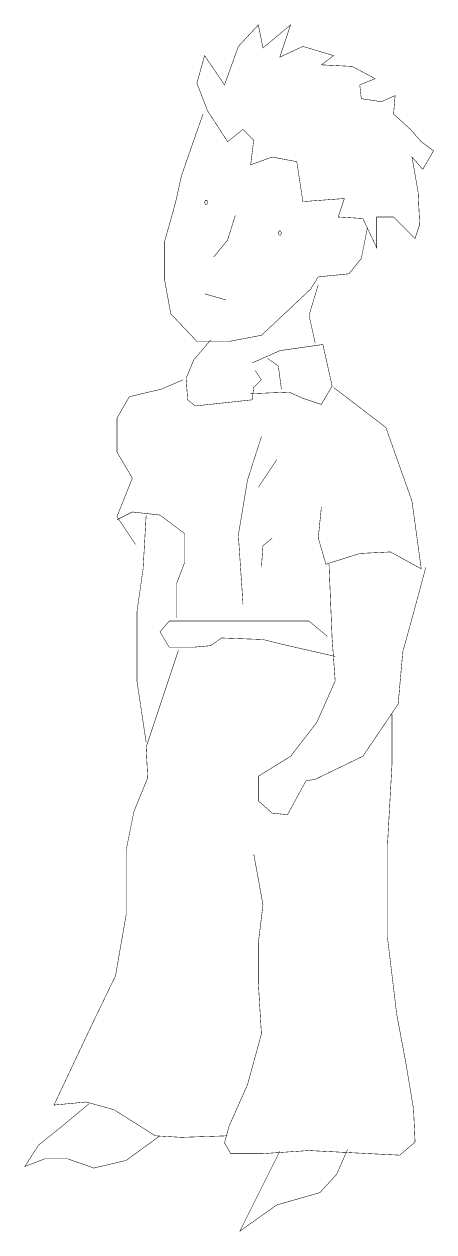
# Model space of a CAD drawing. Extents: x -1.28 to 1.19, y -3.69 to 3.61.
import ezdxf

# ---------------------------------------------------------------- set-up
doc = ezdxf.new("R2010")
doc.units = 0
doc.header["$LTSCALE"] = 0.000394
doc.layers.add('COUCHE1', color=7, linetype='CONTINUOUS')

msp = doc.modelspace()

# ---------------------------------------------------------------- linework, layer by layer
at = {"layer": 'COUCHE1', "color": 20, "linetype": 'CONTINUOUS', "const_width": 0.003}
for points in [[(-0.176386, 3.08211), (-0.24137, 3.249213), (-0.194953, 3.416315), (-0.074268, 3.239929), (0.009283, 3.472016), (0.129969, 3.601984), (0.157819, 3.462732), (0.324921, 3.601984), (0.259937, 3.407031), (0.399189, 3.472016), (0.584858, 3.416315), (0.510591, 3.360614), (0.69626, 3.351331), (0.835512, 3.277063), (0.742677, 3.239929), (0.751961, 3.156378), (0.872646, 3.137811), (0.956197, 3.174945), (0.946913, 3.063543), (1.049031, 2.970709), (1.114016, 2.896441), (1.188283, 2.84074), (1.123299, 2.729339), (1.058315, 2.803606), (1.095449, 2.590087), (1.104732, 2.395134), (1.076882, 2.311583), (0.946913, 2.441551), (0.844795, 2.441551), (0.844795, 2.255882), (0.761244, 2.432268), (0.612709, 2.441551), (0.649843, 2.552953), (0.399189, 2.534386), (0.362055, 2.775756), (0.21352, 2.803606), (0.083551, 2.757189), (0.102118, 2.905724), (0.037134, 2.970709), (-0.055701, 2.896441)], [(-0.176386, 2.529742), (-0.181205, 2.517365), (-0.19014, 2.517367), (-0.194953, 2.529745), (-0.190134, 2.542122), (-0.181199, 2.542122), (-0.176386, 2.529744)], [(0.26922, 2.344072), (0.264401, 2.331696), (0.255466, 2.331698), (0.250654, 2.344076), (0.255472, 2.356453), (0.264407, 2.356453), (0.26922, 2.344075)]]:
    msp.add_lwpolyline(points, close=True, dxfattribs=at)
for points in [[(-0.204236, 3.063543), (-0.334205, 2.692205), (-0.371339, 2.525102), (-0.436323, 2.293016), (-0.436323, 2.060929), (-0.399189, 1.856693), (-0.24137, 1.689591), (-0.046417, 1.689591), (0.148535, 1.726724), (0.287787, 1.856693), (0.445606, 2.005228), (0.492024, 2.079496), (0.677693, 2.098063), (0.751961, 2.190898), (0.789094, 2.376567)], [(-0.009283, 2.450835), (-0.055701, 2.302299), (-0.139252, 2.200181)], [(-0.194953, 1.977378), (-0.064984, 1.940244)], [(0.473457, 1.680307), (0.436323, 1.847409), (0.492024, 2.033079)], [(-0.157819, 1.698874), (-0.259937, 1.578189), (-0.306354, 1.466787), (-0.297071, 1.336819), (-0.250654, 1.299685), (0.092835, 1.336819), (0.102118, 1.411087), (0.148535, 1.457504), (0.111402, 1.513205)], [(0.092835, 1.559622), (0.259937, 1.63389), (0.519874, 1.671024), (0.575575, 1.42037), (0.510591, 1.308969), (0.399189, 1.346102), (0.315638, 1.383236), (0.083551, 1.373953)], [(0.185669, 1.587472), (0.250654, 1.541055), (0.26922, 1.401803)], [(-0.612709, 0.464173), (-0.72411, 0.631276), (-0.631276, 0.863362), (-0.72411, 1.021181), (-0.72411, 1.225417), (-0.649843, 1.355386), (-0.45489, 1.401803), (-0.324921, 1.457504)], [(0.584858, 1.411087), (0.900496, 1.169717), (1.058315, 0.72411), (1.114016, 0.315638), (0.928346, 0.417756), (0.742677, 0.408472), (0.538441, 0.343488), (0.492024, 0.501307), (0.510591, 0.686976)], [(0.037134, 0.102118), (0.009283, 0.519874), (0.064984, 0.854079), (0.148535, 1.114016)], [(0.24137, 0.974764), (0.129969, 0.807661)], [(-0.362055, 0.018567), (-0.362055, 0.232087), (-0.315638, 0.352772), (-0.315638, 0.529157), (-0.464173, 0.640559), (-0.631276, 0.659126), (-0.72411, 0.612709)], [(-0.547724, 0.640559), (-0.566291, 0.315638), (-0.603425, 0.055701), (-0.603425, -0.362055), (-0.547724, -0.733394)], [(0.148535, 0.324921), (0.157819, 0.45489), (0.21352, 0.501307)], [(0.557008, 0.343488), (0.575575, -0.102118), (0.594142, -0.362055), (0.48274, -0.612709), (0.324921, -0.816945), (0.129969, -0.93763), (0.129969, -1.086165), (0.21352, -1.160433), (0.306354, -1.169717), (0.417756, -0.96548), (0.473457, -0.956197), (0.761244, -0.816945), (0.974764, -0.501307), (1.002614, -0.185669), (1.049031, -0.018567), (1.141866, 0.324921)], [(0.547724, -0.092835), (0.436323, 0), (-0.176386, 0), (-0.408472, 0), (-0.464173, -0.064984), (-0.408472, -0.157819), (-0.259937, -0.157819), (-0.157819, -0.148535), (-0.092835, -0.102118), (0.157819, -0.111402), (0.26922, -0.139252), (0.594142, -0.21352)], [(-0.352772, -0.176386), (-0.547724, -0.761244), (-0.538441, -0.946913), (-0.621992, -1.15115), (-0.668409, -1.383236), (-0.668409, -1.773142), (-0.733394, -2.14448), (-0.872646, -2.432268), (-1.104732, -2.924291), (-0.90978, -2.905724), (-0.742677, -2.952142), (-0.492024, -3.109961), (-0.334205, -3.119244), (-0.055701, -3.109961)], [(0.102118, -1.407291), (0.157819, -1.713646), (0.129969, -1.945732), (0.129969, -2.187102), (0.148535, -2.493457), (0.064984, -2.799811), (-0.046417, -3.050465), (-0.074268, -3.152583), (-0.037134, -3.217567), (0.157819, -3.217567), (0.436323, -3.199), (0.798378, -3.217567), (0.984047, -3.22685), (1.076882, -3.147941), (1.067598, -2.948346), (1.021181, -2.669843), (0.96548, -2.372772), (0.90978, -1.908598), (0.90978, -1.360874), (0.93763, -0.859567), (0.93763, -0.562496)], [(-0.464173, -3.109961), (-0.668409, -3.258496), (-0.863362, -3.304913), (-1.021181, -3.249213), (-1.160433, -3.249213), (-1.281118, -3.29563), (-1.197567, -3.165661), (-1.058315, -3.05426), (-0.891213, -2.915008)], [(0.259937, -3.202795), (0.018567, -3.685535), (0.24137, -3.527717), (0.501307, -3.453449), (0.603425, -3.342047), (0.668409, -3.193512)]]:
    msp.add_lwpolyline(points, dxfattribs=at)

doc.saveas('drawing.dxf')
